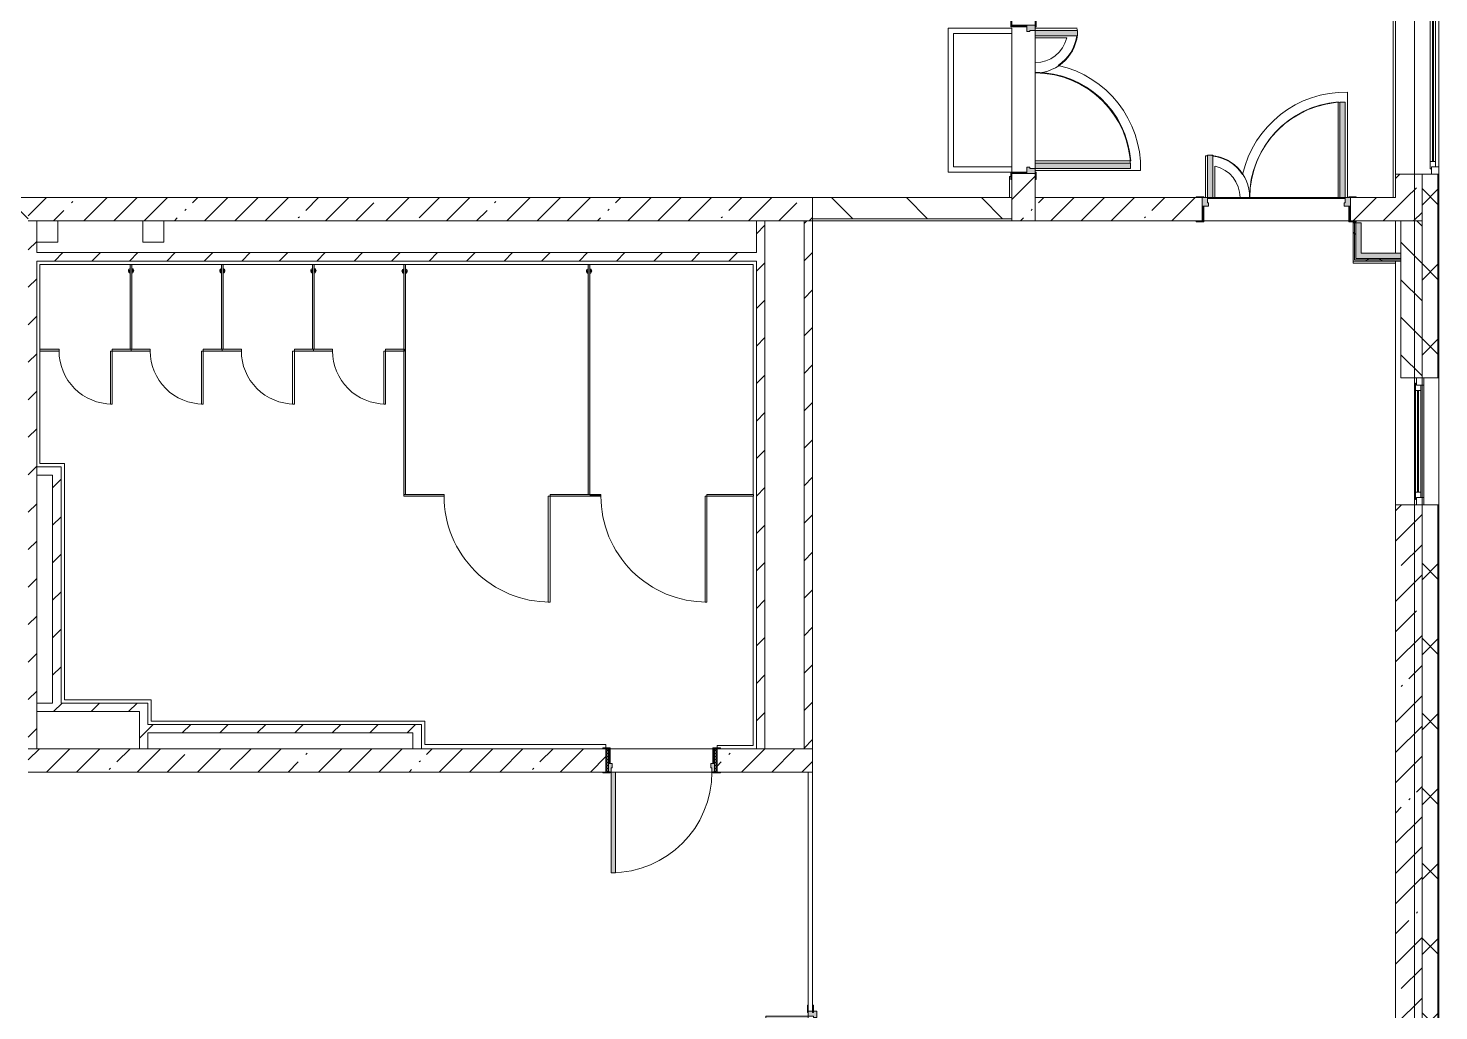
# Model space of a CAD drawing. Header units: millimetres. Extents: x 35111 to 235598, y -8553 to 29000.
# Drawn here: x 220518 to 233826, y 2927 to 12198 of the extents above; entities that cross this region are included whole.
import ezdxf

# ---------------------------------------------------------------- set-up
doc = ezdxf.new("R2010")
doc.units = ezdxf.units.MM
doc.linetypes.add('Осевая', pattern=[3175, 635, -476.25, 1587.5, -476.25])
for name, color, linetype, lineweight, true_color in [('A-DOOR-2', 7, 'Continuous', 5, 0xaaaaaa), ('A-DOOR-3', 7, 'Continuous', 5, 0xe2e2e2), ('A-DOOR-FRAM-2', 7, 'Continuous', 5, 0xe2e2e2), ('A-DOOR-FRAM-3', 7, 'Continuous', 5, 0xaaaaaa), ('A-FLOR-2', 7, 'Continuous', 5, 0xaaaaaa), ('A-GENM-5', 7, 'Continuous', 5, 0xe2ddcd), ('I-WALL-1', 7, 'Continuous', 9, 0xe7e7e7)]:
    doc.layers.add(name, color=color, linetype=linetype, lineweight=lineweight, true_color=true_color)
for name, color, linetype, lineweight in [('A-DOOR-6', 7, 'Continuous', 5), ('A-GENM-2', 7, 'Continuous', 5), ('A-GLAZ-2', 7, 'Continuous', 5), ('A-WALL', 7, 'Continuous', 9), ('A-WALL-2', 7, 'Continuous', 5), ('I-WALL-3', 7, 'Continuous', 5), ('Оси', 7, 'Continuous', 9), ('Оси-2', 7, 'Осевая', 9)]:
    doc.layers.add(name, color=color, linetype=linetype, lineweight=lineweight)
pattern_1 = [(45, (108587.53, 0), (-176.7767, 176.7767), [])]
pattern_2 = [(45, (108587.53, 0), (-285.1231, 285.1231), []), (45, (108872.65, 0), (-285.1231, 285.1231), [504.031, -100.806, 16.764, -84.042])]
pattern_3 = [(45, (108587.5, 0), (-530.33, 530.33), []), (135, (108587.5, 0), (-530.33, -530.33), [])]

# ---------------------------------------------------------------- blocks, each defined once
blk = doc.blocks.new('120_Окно_СКБ_1Ст - 120_Окно_СКБ_1Ст 1200х2500_h_ с форточкой 3-24161067-3_9_2_птичка')
at = {"layer": 'A-GLAZ-2'}
for p, q in [((-600, -127), (-600, -57)), ((-600, -57), (-530, -57)), ((600, -57), (-600, -57)), ((-530, -127), (-600, -127)), ((-600, -127), (-550, -127)), ((-530, -127), (-550, -127)), ((-550, -127), (-550, -137)), ((-530, -57), (-530, -127)), ((530, -87), (-530, -87)), ((-530, -87), (-530, -127)), ((-480, -137), (-480, -87)), ((-480, -107), (480, -107)), ((480, -117), (-480, -117)), ((480, -137), (480, -87)), ((530, -127), (530, -57)), ((530, -57), (600, -57)), ((530, -127), (530, -87)), ((600, -127), (530, -127)), ((550, -127), (530, -127)), ((550, -127), (600, -127)), ((550, -137), (550, -127)), ((600, -57), (600, -127)), ((-550, -137), (550, -137)), ((550, -137), (-550, -137))]:
    blk.add_line(p, q, dxfattribs=at)
blk = doc.blocks.new('110_Дверь_СКБ_2Ст - Д-5_п_ Из игровой в коридор-32679362-3_9_2_птичка')
at = {"layer": 'A-DOOR-3'}
for points in [[(612.5, 110), (662.5, 110), (662.5, 1010), (612.5, 1010), (612.5, 152.6)], [(-637.5, 110), (-587.5, 110), (-587.5, 510), (-637.5, 510)], [(712.5, -110), (712.5, 30), (697.5, 30), (697.5, -110)]]:
    blk.add_hatch(color=256, dxfattribs=at).paths.add_polyline_path(points)
h = blk.add_hatch(color=256, dxfattribs=at)
h.paths.add_polyline_path([(652.5, 30), (712.5, 30), (712.5, 110), (662.5, 110), (662.5, 60), (652.5, 60)])
h.paths.add_polyline_path([(-687.5, 30), (-627.5, 30), (-627.5, 60), (-637.5, 60), (-637.5, 110), (-687.5, 110)])
at = {"layer": 'A-DOOR-FRAM-2'}
for points in [[(-672.5, 110), (-672.5, 118), (-742.5, 118), (-742.5, 110)], [(-672.5, -110), (-672.5, 30), (-687.5, 30), (-687.5, -110)], [(767.5, 110), (767.5, 118), (697.5, 118), (697.5, 110), (761.2, 110)], [(-672.5, -118), (-672.5, -110), (-742.5, -110), (-742.5, -118)], [(767.5, -118), (767.5, -110), (697.5, -110), (697.5, -118), (761.2, -118)]]:
    blk.add_hatch(color=256, dxfattribs=at).paths.add_polyline_path(points)
at = {"layer": 'A-DOOR-2'}
for p, q in [((662.5, 1010), (612.5, 1010)), ((612.5, 1010), (612.5, 110)), ((662.5, 110), (662.5, 1010)), ((-637.5, 510), (-637.5, 110)), ((-587.5, 510), (-637.5, 510)), ((-587.5, 110), (-587.5, 510)), ((-637.5, 110), (-587.5, 110)), ((612.5, 110), (662.5, 110))]:
    blk.add_line(p, q, dxfattribs=at)
for centre, radius, start, end in [((662.5, 110), 900, 90, 180), ((-637.5, 110), 400, 360, 90)]:
    blk.add_arc(centre, radius, start, end, dxfattribs=at)
at = {"layer": 'A-DOOR-FRAM-3'}
for p, q in [((-672.5, 118), (-742.5, 118)), ((-742.5, 118), (-742.5, 110)), ((-742.5, 110), (-672.5, 110)), ((-637.5, 110), (-687.5, 110)), ((-687.5, 110), (-687.5, 30)), ((-687.5, 30), (-627.5, 30)), ((-672.5, 30), (-687.5, 30)), ((-687.5, 30), (-687.5, -110)), ((-672.5, 110), (-672.5, 118)), ((-672.5, -110), (-672.5, 30)), ((-637.5, 60), (-637.5, 110)), ((-627.5, 60), (-637.5, 60)), ((-627.5, 30), (-627.5, 60)), ((662.5, 60), (652.5, 60)), ((652.5, 60), (652.5, 30)), ((652.5, 30), (712.5, 30)), ((662.5, 110), (662.5, 60)), ((712.5, 110), (662.5, 110)), ((767.5, 118), (697.5, 118)), ((697.5, 118), (697.5, 110)), ((697.5, 110), (767.5, 110)), ((712.5, 30), (697.5, 30)), ((697.5, 30), (697.5, -110)), ((712.5, 30), (712.5, 110)), ((712.5, -110), (712.5, 30)), ((767.5, 110), (767.5, 118)), ((-672.5, -110), (-742.5, -110)), ((-742.5, -110), (-742.5, -118)), ((-742.5, -118), (-672.5, -118)), ((-687.5, -110), (-672.5, -110)), ((-672.5, -118), (-672.5, -110)), ((697.5, -110), (712.5, -110)), ((767.5, -110), (697.5, -110)), ((697.5, -110), (697.5, -118)), ((697.5, -118), (767.5, -118)), ((767.5, -118), (767.5, -110))]:
    blk.add_line(p, q, dxfattribs=at)
blk = doc.blocks.new('110_Дверь_СКБ_2Ст - Д-1_л_Лестничная клетка EIS60 2-32142534-3_9_2_птичка')
at = {"layer": 'A-DOOR-3'}
for points in [[(612, 110), (662, 110), (662, 1010), (612, 1010), (612, 603)], [(-588, 110), (-588, 510), (-638, 510), (-638, 110)], [(712, -110), (712, 30), (698, 25), (698, -110)]]:
    blk.add_hatch(color=256, dxfattribs=at).paths.add_polyline_path(points)
h = blk.add_hatch(color=256, dxfattribs=at)
h.paths.add_polyline_path([(652, 30), (712, 30), (712, 110), (662, 110), (662, 60), (652, 60)])
h.paths.add_polyline_path([(-688, 30), (-628, 30), (-628, 60), (-638, 60), (-638, 110), (-688, 110)])
at = {"layer": 'A-DOOR-FRAM-2'}
for points in [[(-672, 110), (-672, 118), (-742, 118), (-742, 110)], [(-672, -110), (-672, 30), (-688, 25), (-688, -110)], [(768, 110), (768, 118), (698, 118), (698, 110)], [(-672, -118), (-672, -110), (-742, -110), (-742, -118)], [(768, -118), (768, -110), (698, -110), (698, -118)]]:
    blk.add_hatch(color=256, dxfattribs=at).paths.add_polyline_path(points)
at = {"layer": 'A-DOOR-2'}
for p, q in [((662, 1010), (612, 1010)), ((612, 1010), (612, 110)), ((662, 110), (662, 1010)), ((-638, 510), (-638, 110)), ((-588, 510), (-638, 510)), ((-588, 110), (-588, 510)), ((-638, 110), (-588, 110)), ((612, 110), (662, 110))]:
    blk.add_line(p, q, dxfattribs=at)
for centre, radius, start, end in [((662, 110), 900, 90, 180), ((-638, 110), 400, 360, 90)]:
    blk.add_arc(centre, radius, start, end, dxfattribs=at)
at = {"layer": 'A-DOOR-FRAM-3'}
for p, q in [((-672, 118), (-742, 118)), ((-742, 118), (-742, 110)), ((-742, 110), (-672, 110)), ((-638, 110), (-688, 110)), ((-688, 110), (-688, 30)), ((-688, 30), (-628, 30)), ((-672, 30), (-688, 30)), ((-688, 30), (-688, -110)), ((-672, 110), (-672, 118)), ((-672, -110), (-672, 30)), ((-638, 60), (-638, 110)), ((-628, 60), (-638, 60)), ((-628, 30), (-628, 60)), ((662, 60), (652, 60)), ((652, 60), (652, 30)), ((652, 30), (712, 30)), ((662, 110), (662, 60)), ((712, 110), (662, 110)), ((768, 118), (698, 118)), ((698, 118), (698, 110)), ((698, 110), (768, 110)), ((712, 30), (698, 30)), ((698, 30), (698, -110)), ((712, 30), (712, 110)), ((712, -110), (712, 30)), ((768, 110), (768, 118)), ((-672, -110), (-742, -110)), ((-742, -110), (-742, -118)), ((-742, -118), (-672, -118)), ((-688, -110), (-672, -110)), ((-672, -118), (-672, -110)), ((698, -110), (712, -110)), ((768, -110), (698, -110)), ((698, -110), (698, -118)), ((698, -118), (768, -118)), ((768, -118), (768, -110))]:
    blk.add_line(p, q, dxfattribs=at)
blk = doc.blocks.new('110_Дверь_СКБ_1Ст_Внутренняя1 - Д-7а_л__950x2100h_Туалет-V233-3_9_2_птичка')
at = {"layer": 'A-DOOR-2'}
h = blk.add_hatch(dxfattribs=at)
h.set_pattern_fill('FP_128', color=256, style=0, pattern_type=2)
h.set_pattern_definition([(135, (1776.41, 174.685), (-14.14214, -14.14214), []), (225, (1776.41, 174.685), (14.14214, -14.14214), [])])
h.paths.add_polyline_path([(537.5, 110), (512.5, 110), (512.5, -110), (537.5, -110)])
at = {"layer": 'A-DOOR-3'}
h = blk.add_hatch(color=256, dxfattribs=at)
h.paths.add_polyline_path([(-487.5, 110), (-487.5, 30), (-452.5, 30), (-452.5, 70), (-462.5, 70), (-462.5, 110), (-476.9, 110)])
h.paths.add_polyline_path([(512.5, 110), (487.5, 110), (487.5, 70), (477.5, 70), (477.5, 30), (512.5, 30)])
at = {"layer": 'A-DOOR-FRAM-2'}
for points in [[(447.5, 1060), (447.5, 110), (487.5, 110), (487.5, 1060)], [(-472.5, 118), (-542.5, 118), (-542.5, 110), (-472.5, 110)], [(-476.9, 30), (-487.5, 30), (-487.5, -110), (-472.5, -110), (-472.5, 30)], [(567.5, 118), (497.5, 118), (497.5, 110), (567.5, 110)], [(512.5, 30), (497.5, 30), (497.5, -110), (512.5, -110)], [(-472.5, -110), (-542.5, -110), (-542.5, -118), (-472.5, -118)], [(567.5, -110), (497.5, -110), (497.5, -118), (567.5, -118)]]:
    blk.add_hatch(color=256, dxfattribs=at).paths.add_polyline_path(points)
at = {"layer": 'A-DOOR-FRAM-3'}
h = blk.add_hatch(dxfattribs=at)
h.set_pattern_fill('FP_129', color=256, style=0, pattern_type=2)
h.set_pattern_definition([(45, (-346.384, 174.685), (-14.1421, 14.1421), []), (135, (-346.384, 174.685), (-14.1421, -14.1421), [])])
h.paths.add_polyline_path([(-487.5, 110), (-512.5, 110), (-512.5, -110), (-487.5, -110)])
at = {"layer": 'A-DOOR-2'}
for p, q in [((487.5, 1060), (447.5, 1060)), ((447.5, 1060), (447.5, 110)), ((487.5, 110), (487.5, 1060)), ((447.5, 110), (487.5, 110))]:
    blk.add_line(p, q, dxfattribs=at)
blk.add_arc((487.5, 110), 950, 90, 180, dxfattribs=at)
at = {"layer": 'A-DOOR-FRAM-3'}
for p, q in [((-472.5, 118), (-542.5, 118)), ((-542.5, 118), (-542.5, 110)), ((-542.5, 110), (-472.5, 110)), ((-487.5, 110), (-512.5, 110)), ((-512.5, 110), (-512.5, -110)), ((-462.5, 110), (-487.5, 110)), ((-487.5, 110), (-487.5, 30)), ((-487.5, -110), (-487.5, 110)), ((-472.5, 110), (-487.5, 110)), ((-487.5, 110), (-487.5, 109)), ((-487.5, 109), (-472.5, 109)), ((-487.5, 30), (-452.5, 30)), ((-472.5, 30), (-487.5, 30)), ((-487.5, 30), (-487.5, -110)), ((-472.5, 110), (-472.5, 118)), ((-472.5, 109), (-472.5, 110)), ((-472.5, -110), (-472.5, 30)), ((-462.5, 70), (-462.5, 110)), ((-452.5, 70), (-462.5, 70)), ((-452.5, 30), (-452.5, 70)), ((487.5, 70), (477.5, 70)), ((477.5, 70), (477.5, 30)), ((477.5, 30), (512.5, 30)), ((487.5, 110), (487.5, 70)), ((512.5, 110), (487.5, 110)), ((567.5, 118), (497.5, 118)), ((497.5, 118), (497.5, 110)), ((512.5, 110), (497.5, 110)), ((497.5, 110), (497.5, 109)), ((497.5, 110), (567.5, 110)), ((497.5, 109), (512.5, 109)), ((512.5, 30), (497.5, 30)), ((497.5, 30), (497.5, -110)), ((512.5, 30), (512.5, 110)), ((537.5, 110), (512.5, 110)), ((512.5, 110), (512.5, -110)), ((512.5, 109), (512.5, 110)), ((512.5, -110), (512.5, 30)), ((537.5, -110), (537.5, 110)), ((567.5, 110), (567.5, 118)), ((-472.5, -110), (-542.5, -110)), ((-542.5, -110), (-542.5, -118)), ((-542.5, -118), (-472.5, -118)), ((-512.5, -110), (-487.5, -110)), ((-487.5, -110), (-472.5, -110)), ((-472.5, -118), (-472.5, -110)), ((497.5, -110), (512.5, -110)), ((567.5, -110), (497.5, -110)), ((497.5, -110), (497.5, -118)), ((497.5, -118), (567.5, -118)), ((512.5, -110), (537.5, -110)), ((567.5, -118), (567.5, -110))]:
    blk.add_line(p, q, dxfattribs=at)
blk = doc.blocks.new('120_Окно_СКБ_2Ст_Фрамуга сверху - 120_Окно_СКБ_2Ст_2300х2500_h_ ДОО 2-24160916-3_9_2_птичка')
at = {"layer": 'A-GLAZ-2'}
for p, q in [((-1150, 13), (-1150, 83)), ((-1150, 83), (-1080, 83)), ((1150, 83), (-1150, 83)), ((-1080, 13), (-1150, 13)), ((-1150, 13), (-540, 13)), ((-1080, 83), (-1080, 13)), ((-1080, 83), (1080, 83)), ((-590, 53), (-1080, 53)), ((-590, 43), (-1080, 43)), ((-1080, 13), (-540, 13)), ((-590, 13), (-590, 83)), ((-590, 83), (-520, 83)), ((-520, 13), (-590, 13)), ((-520, 13), (-540, 13)), ((-540, 13), (-540, 3)), ((-540, 3), (1100, 3)), ((1100, 3), (-540, 3)), ((-520, 83), (-520, 13)), ((1080, 53), (-520, 53)), ((-520, 53), (-520, 13)), ((-470, 3), (-470, 53)), ((-470, 33), (1030, 33)), ((1030, 23), (-470, 23)), ((1030, 3), (1030, 53)), ((1080, 13), (1080, 83)), ((1080, 83), (1150, 83)), ((1080, 13), (1080, 53)), ((1150, 13), (1080, 13)), ((1100, 13), (1080, 13)), ((1100, 13), (1150, 13)), ((1100, 3), (1100, 13)), ((1150, 83), (1150, 13))]:
    blk.add_line(p, q, dxfattribs=at)
blk = doc.blocks.new('131_Сантехническая перегородка_Дверь 5 - СД-1-V346-3_9_2_птичка')
at = {"layer": 'A-GENM-5'}
for points in [[(70, 8), (70, -8), (250, -8), (250, 8)], [(750, 8), (750, -8), (930, -8), (930, 8)]]:
    blk.add_hatch(color=256, dxfattribs=at).paths.add_polyline_path(points)
at = {"layer": 'A-DOOR-6'}
for p, q in [((266, 508), (250, 508)), ((250, 8), (250, 508)), ((266, 8), (266, 508)), ((266, 8), (250, 8))]:
    blk.add_line(p, q, dxfattribs=at)
blk.add_arc((250, 8), 500, 360, 90, dxfattribs=at)
at = {"layer": 'A-GENM-2'}
for p, q in [((250, 8), (70, 8)), ((70, 8), (70, -8)), ((250, -8), (250, 8)), ((930, 8), (750, 8)), ((750, 8), (750, -8)), ((930, -8), (930, 8)), ((70, -8), (250, -8)), ((750, -8), (930, -8))]:
    blk.add_line(p, q, dxfattribs=at)
blk = doc.blocks.new('131_Сантехническая перегородка 6 - СП-1-V344-3_9_2_птичка')
at = {"layer": 'A-GENM-5'}
blk.add_hatch(color=256, dxfattribs=at).paths.add_polyline_path([(800, 8), (0, 8), (0, -8), (800, -8)])
at = {"layer": 'A-GENM-2'}
for p, q in [((800, 8), (0, 8)), ((0, 8), (0, -8)), ((800, -8), (800, 8)), ((0, -8), (800, -8))]:
    blk.add_line(p, q, dxfattribs=at)
at = {"layer": 'A-GENM-2', "flags": 128}
for points in [[(71, 8), (71, 9), (71, 9), (70, 9), (70, 10), (70, 10), (69, 11), (69, 11), (68, 12), (68, 12), (67, 12), (67, 13), (66, 13), (66, 13), (65, 14), (65, 14), (64, 14), (64, 14), (63, 14), (62, 15), (62, 15), (61, 15), (61, 15), (60, 15), (59, 15), (59, 15), (58, 15), (58, 15), (57, 15), (56, 15), (56, 15), (55, 15), (55, 15), (54, 14), (54, 14), (53, 14), (52, 14), (52, 13), (51, 13), (51, 13), (50, 13), (50, 12), (49, 12), (49, 11), (48, 11), (48, 11), (48, 10), (47, 10), (47, 9), (46, 9), (46, 8), (46, 8)], [(46, -8), (46, -9), (47, -9), (47, -9), (47, -10), (48, -10), (48, -11), (49, -11), (49, -12), (50, -12), (50, -12), (51, -13), (51, -13), (52, -13), (52, -14), (53, -14), (53, -14), (54, -14), (54, -14), (55, -15), (56, -15), (56, -15), (57, -15), (57, -15), (58, -15), (59, -15), (59, -15), (60, -15), (60, -15), (61, -15), (62, -15), (62, -15), (63, -15), (63, -14), (64, -14), (64, -14), (65, -14), (66, -13), (66, -13), (67, -13), (67, -13), (68, -12), (68, -12), (69, -11), (69, -11), (69, -11), (70, -10), (70, -10), (71, -9), (71, -9), (71, -8), (71, -8)]]:
    blk.add_lwpolyline(points, dxfattribs=at)
at = {"layer": 'A-GENM-2'}
for radius, start, end in [(24.6, 19.9113, 160.0887), (17.6, 45, 135), (17.6, 45, 135), (15.1, 45, 135), (24.6, 199.9113, 340.0887), (17.6, 225, 315), (17.6, 225, 315), (15.1, 225, 315)]:
    blk.add_arc((59, 0), radius, start, end, dxfattribs=at)
blk = doc.blocks.new('131_Сантехническая перегородка 7 - СП-1-V343-3_9_2_птичка')
at = {"layer": 'A-GENM-5'}
blk.add_hatch(color=256, dxfattribs=at).paths.add_polyline_path([(2166, 8), (-4, 8), (-4, -8), (2166, -8)])
at = {"layer": 'A-GENM-2'}
for p, q in [((2166, 8), (-4, 8)), ((-4, 8), (-4, -8)), ((2166, -8), (2166, 8)), ((-4, -8), (2166, -8))]:
    blk.add_line(p, q, dxfattribs=at)
at = {"layer": 'A-GENM-2', "flags": 128}
for points in [[(71, 8), (71, 9), (71, 9), (70, 9), (70, 10), (70, 10), (69, 11), (69, 11), (68, 12), (68, 12), (67, 12), (67, 13), (66, 13), (66, 13), (65, 14), (65, 14), (64, 14), (64, 14), (63, 14), (62, 15), (62, 15), (61, 15), (61, 15), (60, 15), (59, 15), (59, 15), (58, 15), (58, 15), (57, 15), (56, 15), (56, 15), (55, 15), (55, 15), (54, 14), (54, 14), (53, 14), (52, 14), (52, 13), (51, 13), (51, 13), (50, 13), (50, 12), (49, 12), (49, 11), (48, 11), (48, 11), (48, 10), (47, 10), (47, 9), (46, 9), (46, 8), (46, 8)], [(46, -8), (46, -9), (47, -9), (47, -9), (47, -10), (48, -10), (48, -11), (49, -11), (49, -12), (50, -12), (50, -12), (51, -13), (51, -13), (52, -13), (52, -14), (53, -14), (53, -14), (54, -14), (54, -14), (55, -15), (56, -15), (56, -15), (57, -15), (57, -15), (58, -15), (59, -15), (59, -15), (60, -15), (60, -15), (61, -15), (62, -15), (62, -15), (63, -15), (63, -14), (64, -14), (64, -14), (65, -14), (66, -13), (66, -13), (67, -13), (67, -13), (68, -12), (68, -12), (69, -11), (69, -11), (69, -11), (70, -10), (70, -10), (71, -9), (71, -9), (71, -8), (71, -8)]]:
    blk.add_lwpolyline(points, dxfattribs=at)
at = {"layer": 'A-GENM-2'}
for radius, start, end in [(24.6, 19.9113, 160.0887), (17.6, 45, 135), (17.6, 45, 135), (15.1, 45, 135), (24.6, 199.9113, 340.0887), (17.6, 225, 315), (17.6, 225, 315), (15.1, 225, 315)]:
    blk.add_arc((59, 0), radius, start, end, dxfattribs=at)
blk = doc.blocks.new('131_Сантехническая перегородка_Дверь МГН - СД-1-V345-3_9_2_птичка')
at = {"layer": 'A-GENM-5'}
for points in [[(-370, 8), (-370, -8), (10, -8), (10, 8)], [(1010, 8), (1010, -8), (1390, -8), (1390, 8), (1256, 8)]]:
    blk.add_hatch(color=256, dxfattribs=at).paths.add_polyline_path(points)
at = {"layer": 'A-DOOR-6'}
for p, q in [((10, 1008), (26, 1008)), ((10, 8), (10, 1008)), ((26, 8), (26, 1008)), ((10, 8), (26, 8))]:
    blk.add_line(p, q, dxfattribs=at)
blk.add_arc((10, 8), 1000, 360, 90, dxfattribs=at)
at = {"layer": 'A-GENM-2'}
for p, q in [((10, 8), (-370, 8)), ((-370, 8), (-370, -8)), ((10, -8), (10, 8)), ((1390, 8), (1010, 8)), ((1010, 8), (1010, -8)), ((1390, -8), (1390, 8)), ((-370, -8), (10, -8)), ((1010, -8), (1390, -8))]:
    blk.add_line(p, q, dxfattribs=at)
blk = doc.blocks.new('131_Сантехническая перегородка_Дверь МГН 2 - СД-1-V347-3_9_2_птичка')
at = {"layer": 'A-GENM-5'}
for points in [[(-430, 8), (-430, -8), (10, -8), (10, 8)], [(1010, 8), (1010, -8), (1110, -8), (1110, 8)]]:
    blk.add_hatch(color=256, dxfattribs=at).paths.add_polyline_path(points)
at = {"layer": 'A-DOOR-6'}
for p, q in [((10, 1008), (26, 1008)), ((10, 8), (10, 1008)), ((26, 8), (26, 1008)), ((10, 8), (26, 8))]:
    blk.add_line(p, q, dxfattribs=at)
blk.add_arc((10, 8), 1000, 360, 90, dxfattribs=at)
at = {"layer": 'A-GENM-2'}
for p, q in [((10, 8), (-430, 8)), ((-430, 8), (-430, -8)), ((10, -8), (10, 8)), ((1110, 8), (1010, 8)), ((1010, 8), (1010, -8)), ((1110, -8), (1110, 8)), ((-430, -8), (10, -8)), ((1010, -8), (1110, -8))]:
    blk.add_line(p, q, dxfattribs=at)
blk = doc.blocks.new('110_Дверь_СКБ_2Ст - Д-5_п__в составе перегородки _не входит в спец__-32680317-3_9_2_птичка')
at = {"layer": 'A-DOOR-3'}
h = blk.add_hatch(color=256, dxfattribs=at)
h.paths.add_polyline_path([(712, -20), (712, 60), (652, 60), (652, 30), (662, 30), (662, -20)])
h.paths.add_polyline_path([(-628, 60), (-688, 60), (-688, -20), (-638, -20), (-638, 30), (-628, 30)])
for points in [[(-588, -420), (-588, -20), (-638, -20), (-638, -420)], [(662, -920), (662, -20), (612, -20), (612, -920)]]:
    blk.add_hatch(color=256, dxfattribs=at).paths.add_polyline_path(points)
at = {"layer": 'A-DOOR-FRAM-2'}
for points in [[(-673, 28), (-743, 28), (-743, 20), (-673, 20)], [(767, 28), (697, 28), (697, 20), (767, 20)], [(-673, -20), (-743, -20), (-743, -28), (-673, -28)], [(767, -20), (697, -20), (697, -28), (767, -28)]]:
    blk.add_hatch(color=256, dxfattribs=at).paths.add_polyline_path(points)
at = {"layer": 'A-DOOR-2'}
for p, q in [((-638, -20), (-588, -20)), ((-638, -420), (-638, -20)), ((-588, -20), (-588, -420)), ((612, -20), (662, -20)), ((612, -920), (612, -20)), ((662, -20), (662, -920)), ((-588, -420), (-638, -420)), ((662, -920), (612, -920))]:
    blk.add_line(p, q, dxfattribs=at)
for centre, radius, start, end in [((-638, -20), 400, 270, 0), ((662, -20), 900, 180, 270)]:
    blk.add_arc(centre, radius, start, end, dxfattribs=at)
at = {"layer": 'A-DOOR-FRAM-3'}
for p, q in [((-743, 28), (-673, 28)), ((-743, 20), (-743, 28)), ((-673, 20), (-743, 20)), ((-688, 60), (-628, 60)), ((-688, -20), (-688, 60)), ((-688, 20), (-673, 20)), ((-688, 19), (-688, 20)), ((-673, 19), (-688, 19)), ((-673, 28), (-673, 20)), ((-673, 20), (-673, 19)), ((-638, 30), (-638, -20)), ((-628, 30), (-638, 30)), ((-628, 60), (-628, 30)), ((652, 60), (712, 60)), ((652, 30), (652, 60)), ((662, 30), (652, 30)), ((662, -20), (662, 30)), ((697, 20), (697, 28)), ((697, 28), (767, 28)), ((697, 19), (697, 20)), ((697, 20), (712, 20)), ((767, 20), (697, 20)), ((712, 19), (697, 19)), ((712, 60), (712, -20)), ((712, 20), (712, 19)), ((767, 28), (767, 20)), ((-743, -20), (-673, -20)), ((-743, -28), (-743, -20)), ((-673, -28), (-743, -28)), ((-638, -20), (-688, -20)), ((-673, -20), (-673, -28)), ((712, -20), (662, -20)), ((697, -28), (697, -20)), ((697, -20), (767, -20)), ((767, -28), (697, -28)), ((767, -20), (767, -28))]:
    blk.add_line(p, q, dxfattribs=at)

msp = doc.modelspace()

# ---------------------------------------------------------------- hatches: boundary and pattern name
at = {"layer": 'A-WALL-2'}
h = msp.add_hatch(dxfattribs=at)
h.set_pattern_fill('FP_105', color=256, style=0, pattern_type=2)
h.set_pattern_definition([(45, (108587.53, 0), (-353.5534, 353.5534), []), (135, (108587.53, 0), (-353.5534, -353.5534), [])])
h.paths.add_polyline_path([(233667.5, -250), (233817.5, -250), (233817.5, 7700), (233667.5, 7700), (233667.5, -100)])
h.paths.add_polyline_path([(233817.5, 8900), (233817.5, 10820), (233667.5, 10820), (233667.5, 8900)])
h.paths.add_polyline_path([(233817.5, 13120), (233817.5, 21400), (233667.5, 21400), (233667.5, 13120)])
h = msp.add_hatch(dxfattribs=at)
h.set_pattern_fill('FP_103', color=256, style=0, pattern_type=2)
h.set_pattern_definition([(135, (108587.53, 0), (-176.7767, -176.7767), [])])
h.paths.add_polyline_path([(233667.5, 8900), (233667.5, 10380), (233467.5, 10380), (233467.5, 8900)])
at = {"layer": 'I-WALL-1'}
for points in [[(233092.5, 10025), (233092.5, 10360), (233042.5, 10360), (233042.5, 10025)], [(233467.5, 10025), (233467.5, 10075), (233092.5, 10075), (233092.5, 10025)]]:
    msp.add_hatch(color=256, dxfattribs=at).paths.add_polyline_path(points)
at = {"layer": 'I-WALL-3'}
h = msp.add_hatch(dxfattribs=at)
h.set_pattern_fill('FP_101', color=256, style=0, pattern_type=2)
h.set_pattern_definition(pattern_2)
h.paths.add_polyline_path([(233417.5, 10600), (233667.5, 10600), (233667.5, 10820), (233417.5, 10820), (233417.5, 10642.6)])
h.paths.add_polyline_path([(233667.5, 13120), (233667.5, 21400), (233417.5, 21400), (233417.5, 13120)])
h = msp.add_hatch(dxfattribs=at)
h.set_pattern_fill('FP_101', color=256, style=0, pattern_type=2)
h.set_pattern_definition(pattern_2)
h.paths.add_polyline_path([(229797.5, 10380), (230017.5, 10380), (230017.5, 10825), (229797.5, 10825), (229797.5, 10400)])
h.paths.add_polyline_path([(229967.5, 12225), (230017.5, 12225), (230017.5, 13400), (229797.5, 13400), (229797.5, 12225), (229937.5, 12225)])
h.paths.add_polyline_path([(229797.5, 13900), (230017.5, 13900), (230017.5, 18600), (229797.5, 18600), (229797.5, 14691.7)])
h.paths.add_polyline_path([(230017.1, 19100), (230017.5, 19100), (230017.5, 19110), (229797.5, 19110), (229797.5, 19100)])
h = msp.add_hatch(dxfattribs=at)
h.set_pattern_fill('FP_104', color=256, style=0, pattern_type=2)
h.set_pattern_definition([(135, (108587.53, 0), (-353.5534, -353.5534), [])])
h.paths.add_polyline_path([(228846.3, 10400), (229797.5, 10400), (229797.5, 10600), (227917.5, 10600), (227917.5, 10400)])
h.paths.add_polyline_path([(216237.5, 10400), (216292.5, 10400), (216292.5, 10600), (215937.5, 10600), (215937.5, 10400)])
h.paths.add_polyline_path([(218592, 10400), (218817.5, 10400), (218817.5, 10600), (217692.5, 10600), (217692.5, 10400), (218337.5, 10400)])
h.paths.add_polyline_path([(220456.5, 10400), (220517.5, 10400), (220517.5, 10600), (219767.5, 10600), (219767.5, 10400), (219797.5, 10400)])
h = msp.add_hatch(dxfattribs=at)
h.set_pattern_fill('FP_101', color=256, style=0, pattern_type=2)
h.set_pattern_definition(pattern_2)
h.paths.add_polyline_path([(227917.5, 10380), (227917.5, 10600), (220517.5, 10600), (220517.5, 10380), (225117.5, 10380)])
h = msp.add_hatch(dxfattribs=at)
h.set_pattern_fill('FP_101', color=256, style=0, pattern_type=2)
h.set_pattern_definition(pattern_2)
h.paths.add_polyline_path([(230710.7, 10380), (231592.5, 10380), (231592.5, 10600), (230017.5, 10600), (230017.5, 10380)])
h.paths.add_polyline_path([(233667.5, 10380), (233667.5, 10600), (232992.5, 10600), (232992.5, 10380), (233507.3, 10380)])
h = msp.add_hatch(dxfattribs=at)
h.set_pattern_fill('FP_106', color=256, style=0, pattern_type=2)
h.set_pattern_definition(pattern_1)
h.paths.add_polyline_path([(220597.5, 5400), (220597.5, 10380), (220517.5, 10380), (220517.5, 5400)])
h = msp.add_hatch(dxfattribs=at)
h.set_pattern_fill('FP_106', color=256, style=0, pattern_type=2)
h.set_pattern_definition(pattern_1)
h.paths.add_polyline_path([(227467.5, 5400), (227467.5, 10380), (227387.5, 10380), (227387.5, 5400), (227448, 5400)])
h = msp.add_hatch(dxfattribs=at)
h.set_pattern_fill('FP_106', color=256, style=0, pattern_type=2)
h.set_pattern_definition(pattern_1)
h.paths.add_polyline_path([(227917.5, 5400), (227917.5, 10380), (227837.5, 10380), (227837.5, 5400), (227914.1, 5400)])
h = msp.add_hatch(dxfattribs=at)
h.set_pattern_fill('FP_184', color=256, style=0, pattern_type=2)
h.set_pattern_definition(pattern_3)
h.paths.add_polyline_path([(233030, 10000), (233030, 10360), (233017.5, 10360), (233017.5, 10000)])
h = msp.add_hatch(dxfattribs=at)
h.set_pattern_fill('FP_184', color=256, style=0, pattern_type=2)
h.set_pattern_definition(pattern_3)
h.paths.add_polyline_path([(233042.5, 10012.5), (233041.2, 10360), (233030, 10360), (233030, 10012.5)])
h = msp.add_hatch(dxfattribs=at)
h.set_pattern_fill('FP_106', color=256, style=0, pattern_type=2)
h.set_pattern_definition(pattern_1)
h.paths.add_polyline_path([(227387.5, 10000), (227387.5, 10080), (220597.5, 10080), (220597.5, 10000), (225117.5, 10000)])
h = msp.add_hatch(dxfattribs=at)
h.set_pattern_fill('FP_184', color=256, style=0, pattern_type=2)
h.set_pattern_definition(pattern_3)
h.paths.add_polyline_path([(233030, 10000), (233467.5, 10000), (233467.5, 10012.5), (233030, 10012.5)])
h = msp.add_hatch(dxfattribs=at)
h.set_pattern_fill('FP_184', color=256, style=0, pattern_type=2)
h.set_pattern_definition(pattern_3)
h.paths.add_polyline_path([(233467.5, 10012.5), (233467.5, 10025), (233042.5, 10025), (233042.5, 10012.5), (233092.5, 10012.5)])
h = msp.add_hatch(dxfattribs=at)
h.set_pattern_fill('FP_106', color=256, style=0, pattern_type=2)
h.set_pattern_definition(pattern_1)
h.paths.add_polyline_path([(220827.5, 5830), (220827.5, 7980), (220747.5, 7980), (220747.5, 5830)])
h = msp.add_hatch(dxfattribs=at)
h.set_pattern_fill('FP_101', color=256, style=0, pattern_type=2)
h.set_pattern_definition(pattern_2)
h.paths.add_polyline_path([(233667.5, -100), (233667.5, 7700), (233417.5, 7700), (233417.5, -100)])
h = msp.add_hatch(dxfattribs=at)
h.set_pattern_fill('FP_106', color=256, style=0, pattern_type=2)
h.set_pattern_definition(pattern_1)
h.paths.add_polyline_path([(219847.5, 6620), (220517.5, 6620), (220517.5, 6700), (219817.5, 6700), (219817.5, 6620)])
h.paths.add_polyline_path([(218337.5, 6620), (218867.5, 6620), (218867.5, 6700), (218337.5, 6700)])
h = msp.add_hatch(dxfattribs=at)
h.set_pattern_fill('FP_106', color=256, style=0, pattern_type=2)
h.set_pattern_definition(pattern_1)
h.paths.add_polyline_path([(221567.5, 5750), (221567.5, 5830), (220597.5, 5830), (220597.5, 5750), (221388.7, 5750)])
h = msp.add_hatch(dxfattribs=at)
h.set_pattern_fill('FP_106', color=256, style=0, pattern_type=2)
h.set_pattern_definition(pattern_1)
h.paths.add_polyline_path([(221567.5, 5400), (221647.5, 5400), (221647.5, 5830), (221567.5, 5830), (221567.5, 5750)])
h = msp.add_hatch(dxfattribs=at)
h.set_pattern_fill('FP_106', color=256, style=0, pattern_type=2)
h.set_pattern_definition(pattern_1)
h.paths.add_polyline_path([(224147.5, 5550), (224147.5, 5630), (221647.5, 5630), (221647.5, 5550)])
h = msp.add_hatch(dxfattribs=at)
h.set_pattern_fill('FP_106', color=256, style=0, pattern_type=2)
h.set_pattern_definition(pattern_1)
h.paths.add_polyline_path([(224227.5, 5400), (224227.5, 5630), (224147.5, 5630), (224147.5, 5400)])
h = msp.add_hatch(dxfattribs=at)
h.set_pattern_fill('FP_101', color=256, style=0, pattern_type=2)
h.set_pattern_definition(pattern_2)
h.paths.add_polyline_path([(227017.5, 5180), (227917.5, 5180), (227914.1, 5400), (227017.5, 5400)])
h.paths.add_polyline_path([(220517.5, 5180), (225967.5, 5180), (225967.5, 5400), (220517.5, 5400)])

# ---------------------------------------------------------------- linework, layer by layer
at = {"layer": 'A-FLOR-2'}
for p, q in [((233396.5, 10600), (233396.5, 13450)), ((229197.5, 12197.6), (229197.5, 10840)), ((229797.5, 12197.6), (229197.5, 12197.6)), ((229247.5, 10890), (229247.5, 12147.6)), ((229247.5, 12147.6), (229797.5, 12147.6)), ((229797.5, 12147.6), (229797.5, 12197.6)), ((230412.3, 12197.6), (230017.8, 12197.6)), ((230017.8, 12197.6), (230017.8, 12175)), ((230017.8, 12125), (230017.8, 12107.6)), ((230017.8, 12107.6), (230315, 12107.6)), ((230017.8, 11871.4), (230017.8, 11781.4)), ((232965.3, 10600), (232965.3, 11594.3)), ((232875.3, 11501.8), (232875.3, 10599.5)), ((230920.1, 10946.4), (230017.8, 10946.4)), ((230017.8, 10946.4), (230017.8, 10925)), ((231624.2, 10993.9), (231624.2, 10600)), ((229197.5, 10840), (229789.5, 10840)), ((229797.5, 10890), (229247.5, 10890)), ((229776.5, 10800), (229789.5, 10800)), ((229776.5, 10600), (229776.5, 10800)), ((229797.5, 10840), (229797.5, 10890)), ((230017.8, 10875), (230017.8, 10856.4)), ((230017.8, 10856.4), (231012.6, 10856.4)), ((231714.2, 10599.5), (231714.2, 10896.6)), ((231642.9, 10599.5), (231714.2, 10599.5)), ((231642.9, 10590), (232942.5, 10590)), ((231950.4, 10599.5), (232040.4, 10599.5)), ((232875.3, 10599.5), (232942.5, 10599.5)), ((220797.5, 10380), (220797.5, 10180)), ((221597.5, 10180), (221597.5, 10380)), ((221797.5, 10380), (221797.5, 10180)), ((229797.5, 10380), (227917.5, 10380)), ((233017.5, 10360), (233017.5, 10372)), ((220797.5, 10180), (220597.5, 10180)), ((221797.5, 10180), (221597.5, 10180)), ((233017.5, 9980), (233017.5, 10000)), ((224060.5, 9969), (220628.5, 9969)), ((220628.5, 9969), (220628.5, 9168)), ((225801, 9969), (224076.5, 9969)), ((227356.5, 9969), (225817, 9969)), ((227356.5, 7799), (227356.5, 9969)), ((233417.5, 9980), (233017.5, 9980)), ((220628.5, 9152), (220628.5, 8091)), ((220628.5, 8091), (220858.5, 8091)), ((220858.5, 8091), (220858.5, 5861)), ((227356.5, 5431), (227356.5, 7783)), ((220858.5, 5861), (221678.5, 5861)), ((221678.5, 5861), (221678.5, 5661)), ((221678.5, 5661), (224258.5, 5661)), ((224258.5, 5661), (224258.5, 5441)), ((224258.5, 5441), (225967.5, 5441)), ((225967.5, 5441), (225967.5, 5408)), ((227017.5, 5408), (227017.5, 5431)), ((227017.5, 5431), (227356.5, 5431))]:
    msp.add_line(p, q, dxfattribs=at)
for centre, radius, start, end in [((230017.8, 12176.4), 395, 303.54048, 352.50848), ((230017.8, 12176.4), 395, 359.78737, 3.07201), ((230017.8, 12176.4), 305, 270, 346.9573), ((230017.8, 10876.4), 995, 358.8489, 77.32946), ((230017.8, 10876.4), 905, 4.43687, 90), ((232945.4, 10599.5), 995, 88.8489, 167.32946), ((232945.4, 10599.5), 905, 94.43687, 180), ((231645.4, 10599.5), 395, 90.40773, 93.07201), ((231645.4, 10599.5), 395, 33.54048, 83.14192), ((231645.4, 10599.5), 305, 0, 76.9573)]:
    msp.add_arc(centre, radius, start, end, dxfattribs=at)
at = {"layer": 'A-WALL'}
for p, q in [((233667.5, 10820), (233667.5, 10600)), ((233667.5, 10600), (233667.5, 10820)), ((233817.5, 8900), (233817.5, 10820)), ((233820.5, 8900), (233820.5, 10820)), ((227917.5, 10600), (227917.5, 10400)), ((229797.5, 10400), (229797.5, 10600)), ((220597.5, 10380), (220517.5, 10380)), ((233030, 10012.5), (233030, 10360)), ((233042.5, 10025), (233042.5, 10360)), ((233667.5, 10380), (233467.5, 10380)), ((233667.5, 10380), (233667.5, 8900)), ((233667.5, 8900), (233667.5, 10380)), ((233467.5, 10012.5), (233030, 10012.5)), ((233467.5, 10025), (233042.5, 10025)), ((233817.5, -250), (233817.5, 7700)), ((233820.5, -253), (233820.5, 7700)), ((220517.5, 5400), (220597.5, 5400)), ((227387.5, 5400), (227467.5, 5400)), ((227837.5, 5400), (227917.5, 5400)), ((227917.5, 5180), (227877.5, 5180))]:
    msp.add_line(p, q, dxfattribs=at)
at = {"layer": 'A-WALL-2'}
for p, q in [((233825.5, -258), (233825.5, 21558)), ((233825.5, 10820), (233667.5, 10820)), ((233667.5, 10600), (233667.5, 10380)), ((233467.5, 10380), (233467.5, 8900)), ((233467.5, 8900), (233667.5, 8900)), ((233667.5, 8900), (233825.5, 8900)), ((233667.5, 8900), (233667.5, -100)), ((233825.5, 7700), (233667.5, 7700))]:
    msp.add_line(p, q, dxfattribs=at)
at = {"layer": 'I-WALL-3'}
for p, q in [((233417.5, 18850), (233417.5, 10600)), ((229797.5, 10890), (229797.5, 12147.6)), ((230017.5, 12125), (230017.5, 10925)), ((233667.5, 10820), (233417.5, 10820)), ((229797.5, 10770), (229797.5, 10600)), ((230017.5, 10380), (230017.5, 10770)), ((229797.5, 10600), (219797.5, 10600)), ((231537.5, 10600), (230017.5, 10600)), ((231714.2, 10600), (231950.3, 10600)), ((232039.5, 10600), (232875.3, 10600)), ((233417.5, 10600), (233047.5, 10600)), ((233667.5, 10380), (233667.5, 10600)), ((227917.5, 10400), (229797.5, 10400)), ((227917.5, 2980), (227917.5, 10400)), ((229797.5, 10400), (229797.5, 10380)), ((220597.5, 10080), (220597.5, 10380)), ((220597.5, 10380), (227917.5, 10380)), ((227387.5, 10380), (227387.5, 10080)), ((227467.5, 5400), (227467.5, 10380)), ((227837.5, 10380), (227837.5, 5400)), ((229797.5, 10380), (231537.5, 10380)), ((232977.5, 10380), (231607.5, 10380)), ((233017.5, 10360), (233017.5, 10000)), ((233092.5, 10360), (233017.5, 10360)), ((233047.5, 10380), (233467.5, 10380)), ((233092.5, 10075), (233092.5, 10360)), ((233417.5, 10075), (233417.5, 10380)), ((227387.5, 10080), (220597.5, 10080)), ((220597.5, 5400), (220597.5, 10000)), ((220597.5, 10000), (227387.5, 10000)), ((227387.5, 10000), (227387.5, 5400)), ((233017.5, 10000), (233467.5, 10000)), ((233467.5, 10075), (233092.5, 10075)), ((233417.5, 10000), (233417.5, 150)), ((233667.5, 8900), (233667.5, 7701)), ((220827.5, 8060), (220597.5, 8060)), ((220827.5, 5830), (220827.5, 8060)), ((220597.5, 7980), (220747.5, 7980)), ((220747.5, 7980), (220747.5, 5830)), ((233417.5, 7701), (233667.5, 7701)), ((233667.5, 7700), (233417.5, 7700)), ((233667.5, -100), (233667.5, 7700)), ((220747.5, 5830), (220597.5, 5830)), ((220597.5, 5750), (221567.5, 5750)), ((221647.5, 5830), (220827.5, 5830)), ((221567.5, 5750), (221567.5, 5400)), ((221647.5, 5630), (221647.5, 5830)), ((224227.5, 5630), (221647.5, 5630)), ((224227.5, 5400), (224227.5, 5630)), ((221647.5, 5550), (224147.5, 5550)), ((221647.5, 5400), (221647.5, 5550)), ((224147.5, 5550), (224147.5, 5400)), ((225937.5, 5400), (220597.5, 5400)), ((226007.5, 5400), (226977.5, 5400)), ((227387.5, 5400), (227047.5, 5400)), ((227837.5, 5400), (227467.5, 5400)), ((220517.5, 5180), (225937.5, 5180)), ((226967.5, 5180), (226057.5, 5180)), ((227047.5, 5180), (227877.5, 5180)), ((227877.5, 5180), (227877.5, 2980))]:
    msp.add_line(p, q, dxfattribs=at)
at = {"layer": 'Оси'}
for p, q in [((233597.5, 10029.8), (233597.5, 21915.1)), ((233597.5, -1906.3), (233597.5, 9979))]:
    msp.add_line(p, q, dxfattribs=at)
at = {"layer": 'Оси-2'}
msp.add_line((233597.5, 9979), (233597.5, 10029.8), dxfattribs=at)

# ---------------------------------------------------------------- block references
at = {"layer": 'A-DOOR-2'}
for name, p, rotation in [('110_Дверь_СКБ_2Ст - Д-1_л_Лестничная клетка EIS60 2-32142534-3_9_2_птичка', (229907.5, 11537.5), 269.9999999999998), ('110_Дверь_СКБ_1Ст_Внутренняя1 - Д-7а_л__950x2100h_Туалет-V233-3_9_2_птичка', (226505, 5290), 180), ('110_Дверь_СКБ_2Ст - Д-5_п__в составе перегородки _не входит в спец__-32680317-3_9_2_птичка', (227897.5, 2237.5), 270)]:
    msp.add_blockref(name, p, dxfattribs=dict(at, rotation=rotation))
msp.add_blockref('110_Дверь_СКБ_2Ст - Д-5_п_ Из игровой в коридор-32679362-3_9_2_птичка', (232280, 10490), dxfattribs=at)
at = {"layer": 'A-GENM-2'}
for name, p, rotation in [('131_Сантехническая перегородка 6 - СП-1-V344-3_9_2_птичка', (221488.5, 9968), 270.0000000000007), ('131_Сантехническая перегородка 6 - СП-1-V344-3_9_2_птичка', (222348.5, 9968), 270.0000000000007), ('131_Сантехническая перегородка 6 - СП-1-V344-3_9_2_птичка', (223208.5, 9968), 270.0000000000007), ('131_Сантехническая перегородка 7 - СП-1-V343-3_9_2_птичка', (224068.5, 9964.9), 269.9999999999999), ('131_Сантехническая перегородка 7 - СП-1-V343-3_9_2_птичка', (225809, 9964.9), 269.9999999999999), ('131_Сантехническая перегородка_Дверь 5 - СД-1-V346-3_9_2_птичка', (221558.5, 9160), 180), ('131_Сантехническая перегородка_Дверь 5 - СД-1-V346-3_9_2_птичка', (222418.5, 9160), 180), ('131_Сантехническая перегородка_Дверь 5 - СД-1-V346-3_9_2_птичка', (223278.5, 9160), 180), ('131_Сантехническая перегородка_Дверь 5 - СД-1-V346-3_9_2_птичка', (224138.5, 9160), 180), ('131_Сантехническая перегородка_Дверь МГН - СД-1-V345-3_9_2_птичка', (225450.5, 7791), 180), ('131_Сантехническая перегородка_Дверь МГН 2 - СД-1-V347-3_9_2_птичка', (226930.5, 7791), 180)]:
    msp.add_blockref(name, p, dxfattribs=dict(at, rotation=rotation))
at = {"layer": 'A-GLAZ-2', "rotation": 269.9999999999999}
for name, p in [('120_Окно_СКБ_2Ст_Фрамуга сверху - 120_Окно_СКБ_2Ст_2300х2500_h_ ДОО 2-24160916-3_9_2_птичка', (233742.5, 11970)), ('120_Окно_СКБ_1Ст - 120_Окно_СКБ_1Ст 1200х2500_h_ с форточкой 3-24161067-3_9_2_птичка', (233742.5, 8300))]:
    msp.add_blockref(name, p, dxfattribs=at)

doc.saveas('drawing.dxf')
